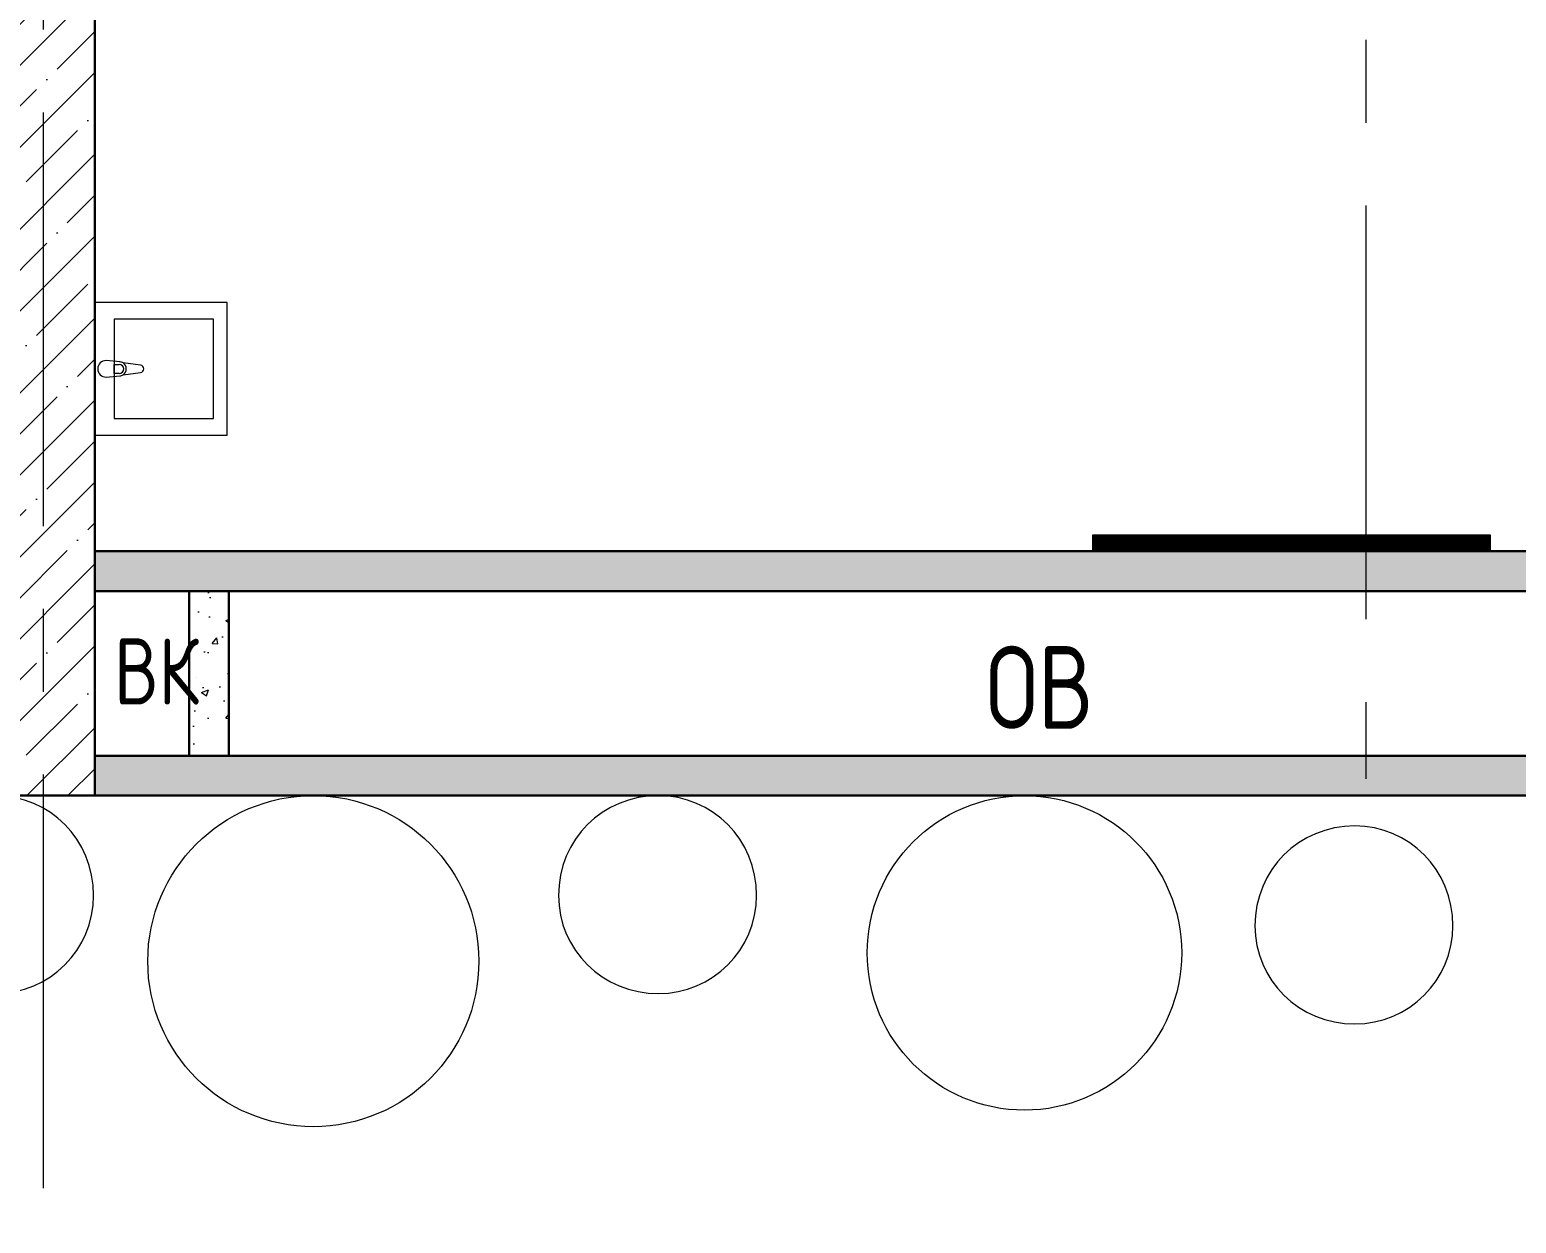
# Model space of a CAD drawing. Header units: millimetres. Extents: x -13407 to 95998, y -2719 to 109387.
# Drawn here: x 25534 to 30024, y 21975 to 25581 of the extents above; entities that cross this region are included whole.
import ezdxf

# ---------------------------------------------------------------- set-up
doc = ezdxf.new("R2010")
doc.units = ezdxf.units.MM
doc.linetypes.add('CENTER', pattern=[2, 1.25, -0.25, 0.25, -0.25])
for name, color, linetype, lineweight in [('АР_Оси', 193, 'Continuous', 9), ('АР_Перегородки газоблок', 165, 'Continuous', 30), ('АР_Перегородки газоблок_Штрих', 165, 'Continuous', 5), ('АР_Сущ Несущая стена', 202, 'Continuous', 30), ('АР_Штриховка монолит', 250, 'Continuous', 9), ('Сан.техника', 153, 'Continuous', 9), ('ТХ_мебель передв', 250, 'Continuous', 13)]:
    doc.layers.add(name, color=color, linetype=linetype, lineweight=lineweight)
doc.layers.add('АР_Отверстия', color=251, linetype='Continuous')
doc.layers.add('ТХ_сантехника', color=253, linetype='Continuous')
doc.styles.add('ICOCPEUR', font='isocpeur.ttf')
pattern_1 = [(50, (76865.7, -55313.48), (215.17805, -18.82564), [22.5, -247.5]), (355, (76865.7, -55313.48), (-41.6254, 225.65764), [18, -198]), (100.45144, (76883.63, -55315.05), (173.55265, 206.832), [19.12206, -210.34263]), (46.1842, (76865.7, -55253.48), (320.1724, -49.6558), [33.75, -371.25]), (96.63564, (76892.38, -55257.62), (280.3986, 292.2356), [28.6831, -315.5141]), (351.18416, (76865.7, -55253.5), (280.3986, 292.2356), [27, -297]), (21, (76895.7, -55268.48), (179.0721, -120.78567), [22.5, -247.5]), (326, (76895.7, -55268.48), (72.9946, 217.545), [18, -198]), (71.45144, (76910.62, -55278.55), (252.0667, 96.75935), [19.12206, -210.34263]), (37.5, (76865.7, -55313.48), (3.647957, 99.868156), [0, -195.6, 0, -201, 0, -198.75]), (7.5, (76865.7, -55313.48), (78.92086, 118.32351), [0, -114.6, 0, -191.1, 0, -75.75]), (327.5, (76798.8, -55313.48), (160.14673, -6.76646), [0, -75, 0, -234, 0, -310.5]), (317.5, (76768.8, -55313.48), (174.95585, 30.0315), [0, -97.5, 0, -155.4, 0, -220.5])]

# ---------------------------------------------------------------- blocks, each defined once
blk = doc.blocks.new('A$C3da1b1ea')
at = {"color": 253, "lineweight": 0}
blk.add_lwpolyline([(0, 0), (50, 0), (50, -1200), (0, -1200), (0, 0)], dxfattribs=at)
blk = doc.blocks.new('У014')
at = {"layer": 'ТХ_мебель передв', "color": 253}
blk.add_circle((-169652.2, 43208.2, -0.6), 500, dxfattribs=at)
blk = doc.blocks.new('У012')
at = {"layer": 'ТХ_мебель передв', "color": 253}
blk.add_open_spline([(-181454, 44963.5, -0.6), (-181454, 44799.5, -0.6), (-181586.3, 44667.2, -0.6), (-181750.4, 44667.2, -0.6), (-181919.7, 44667.2, -0.6), (-182052, 44799.5, -0.6), (-182052, 44963.5, -0.6), (-182052, 45132.9, -0.6), (-181919.7, 45265.2, -0.6), (-181750.4, 45265.2, -0.6), (-181586.3, 45265.2, -0.6), (-181454, 45132.9, -0.6), (-181454, 44963.5, -0.6)], degree=3, knots=[0, 0, 0, 0, 1, 1, 1, 2, 2, 2, 3, 3, 3, 4, 4, 4, 4], dxfattribs=at)
blk = doc.blocks.new('У007')
at = {"layer": 'Сан.техника', "color": 253, "linetype": 'Continuous', "lineweight": 5}
for p, q in [((-172832.6, 79059.6), (-172839.2, 79006.7)), ((-172832.6, 79059.6), (-172839.2, 79006.7)), ((-172803.7, 79006.7), (-172810.4, 79059.6)), ((-172803.7, 79006.7), (-172810.4, 79059.6)), ((-172842.5, 78997.2), (-172846.5, 78955.2)), ((-172842.5, 78997.2), (-172846.5, 78955.2)), ((-172835.1, 78980.1), (-172835.1, 78995)), ((-172835.1, 78980.1), (-172835.1, 78995)), ((-172807.9, 78995), (-172807.9, 78980.1)), ((-172807.9, 78995), (-172807.9, 78980.1)), ((-172796.5, 78955.2), (-172800.5, 78997.2)), ((-172796.5, 78955.2), (-172800.5, 78997.2)), ((-172807.9, 78980.1), (-172835.1, 78980.1)), ((-172807.9, 78980.1), (-172835.1, 78980.1))]:
    blk.add_line(p, q, dxfattribs=at)
for points in [[(-172621.5, 78921.1), (-172621.5, 79321.1), (-173021.5, 79321.1), (-173021.5, 78921.1)], [(-172671.5, 78980.1), (-172671.5, 79280.2), (-172971.5, 79280.2), (-172971.5, 78980.1)], [(-172671.5, 78980.1), (-172671.5, 79280.2), (-172971.5, 79280.2), (-172971.5, 78980.1)]]:
    blk.add_lwpolyline(points, close=True, dxfattribs=at)
for centre, radius, start, end in [((-172821.5, 79058.2), 11.2, 7.1386, 172.8608), ((-172821.5, 79058.2), 11.2, 7.1386, 172.8608), ((-172821.5, 78995.3), 21.1, 147.2287, 174.8301), ((-172821.5, 78995.3), 21.1, 147.2287, 174.8301), ((-172821.5, 78995.3), 21.1, 32.7707, 147.2287), ((-172821.5, 78995.3), 21.1, 32.7707, 147.2287), ((-172821.5, 78995), 13.6, 359.9997, 179.9997), ((-172821.5, 78995), 13.6, 359.9997, 179.9997), ((-172821.5, 78995.3), 21.1, 5.1693, 32.7707), ((-172821.5, 78995.3), 21.1, 5.1693, 32.7707), ((-172821.5, 78955.2), 25, 179.9997, 359.9997), ((-172821.5, 78955.2), 25, 179.9997, 359.9997)]:
    blk.add_arc(centre, radius, start, end, dxfattribs=at)

msp = doc.modelspace()

# ---------------------------------------------------------------- hatches: boundary and pattern name
at = {"layer": 'АР_Перегородки газоблок_Штрих', "ltscale": 100}
h = msp.add_hatch(dxfattribs=at)
h.set_pattern_fill('AR-CONC', color=253, scale=30)
h.set_pattern_definition(pattern_1)
h.paths.add_polyline_path([(32061.3, 24005), (26145.9, 24005), (26145.9, 23885), (31941.3, 23885), (31941.3, 23386.8), (32061.3, 23386.8)])
h.paths.add_polyline_path([(26145.9, 24005), (25730, 24005), (25730, 23886.1), (26145.9, 23886.1)])
h = msp.add_hatch(dxfattribs=at)
h.set_pattern_fill('AR-CONC', color=253, scale=30)
h.set_pattern_definition(pattern_1)
h.paths.add_polyline_path([(26134.9, 23885), (26014.9, 23885), (26014.9, 23386.8), (26134.9, 23386.8)])
h = msp.add_hatch(dxfattribs=at)
h.set_pattern_fill('AR-CONC', color=253, scale=30)
h.set_pattern_definition(pattern_1)
h.paths.add_polyline_path([(31661.4, 23386.8), (25730, 23386.8), (25730, 23266.8), (31661.2, 23266.8)])
at = {"layer": 'АР_Штриховка монолит', "ltscale": 100}
h = msp.add_hatch(dxfattribs=at)
h.set_pattern_fill('ANSI35', color=253, scale=700)
h.set_pattern_definition([(45, (-948772.81, 121826.74), (-123.743687, 123.743687), []), (45, (-948649.07, 121826.74), (-123.743687, 123.743687), [218.75, -43.75, 0, -43.75])])
h.paths.add_polyline_path([(25730, 31037.2), (25430, 31037.2), (25430, 23266.8), (25730, 23266.8)])

# ---------------------------------------------------------------- linework, layer by layer
at = {"layer": 'АР_Оси', "color": 253, "linetype": 'CENTER', "ltscale": 1000}
for p, q in [((29569.9, 79049.7), (29569.9, 23317.3)), ((25575, -1919.1), (25575, 32388.4))]:
    msp.add_line(p, q, dxfattribs=at)
at = {"layer": 'АР_Перегородки газоблок', "color": 253, "ltscale": 100}
for p, q in [((26014.9, 23386.8), (26014.9, 23885)), ((26134.9, 23386.8), (26134.9, 23885))]:
    msp.add_line(p, q, dxfattribs=at)
for points in [[(25730, 24005), (32061.3, 24005)], [(31941.3, 23885), (25730, 23885)], [(31941.3, 23386.8), (25730, 23386.8)], [(32061.3, 23266.8), (25730, 23266.8)]]:
    msp.add_lwpolyline(points, dxfattribs=at)
at = {"layer": 'АР_Сущ Несущая стена', "color": 253, "ltscale": 100}
for p in [(25730, 31037.2), (25430, 23266.8)]:
    msp.add_line(p, (25730, 23266.8), dxfattribs=at)
at = {"layer": 'ТХ_мебель передв', "color": 253, "const_width": 50}
msp.add_lwpolyline([(29945.1, 24030), (28745.1, 24030)], dxfattribs=at)
at = {"layer": 'ТХ_мебель передв', "color": 253, "ltscale": 0.1}
msp.add_circle((28538.5, 22791.8), 475, dxfattribs=at)

# ---------------------------------------------------------------- block references
at = {"layer": 'ТХ_мебель передв', "color": 253, "lineweight": 0, "rotation": 89.99999999999999}
msp.add_blockref('A$C3da1b1ea', (28745.1, 24005), dxfattribs=at)
at = {"layer": 'ТХ_мебель передв', "color": 253}
for name, p in [('У012', (207180.4, -21998.3, 0.6)), ('У014', (196042.5, -20441.3, 0.6)), ('У012', (209183.2, -21998.3, 0.6)), ('У012', (211287, -22089.9, 0.6))]:
    msp.add_blockref(name, p, dxfattribs=at)
at = {"layer": 'ТХ_сантехника', "color": 253, "rotation": 270}
msp.add_blockref('У007', (-53191.1, -148265.4), dxfattribs=at)

# ---------------------------------------------------------------- texts
at = {"layer": 'АР_Отверстия', "color": 253, "ltscale": 100, "attachment_point": 5, "line_spacing_factor": 0.7, "style": 'ICOCPEUR'}
for s, insert, char_height in [('\\A1;{\\W0.8;ВК}', (25916.7, 23642), 200), ('\\A1;{\\W0.8;ОВ}', (28584.1, 23593.7), 250)]:
    msp.add_mtext(s, dxfattribs=dict(at, insert=insert, char_height=char_height))

doc.saveas('drawing.dxf')
